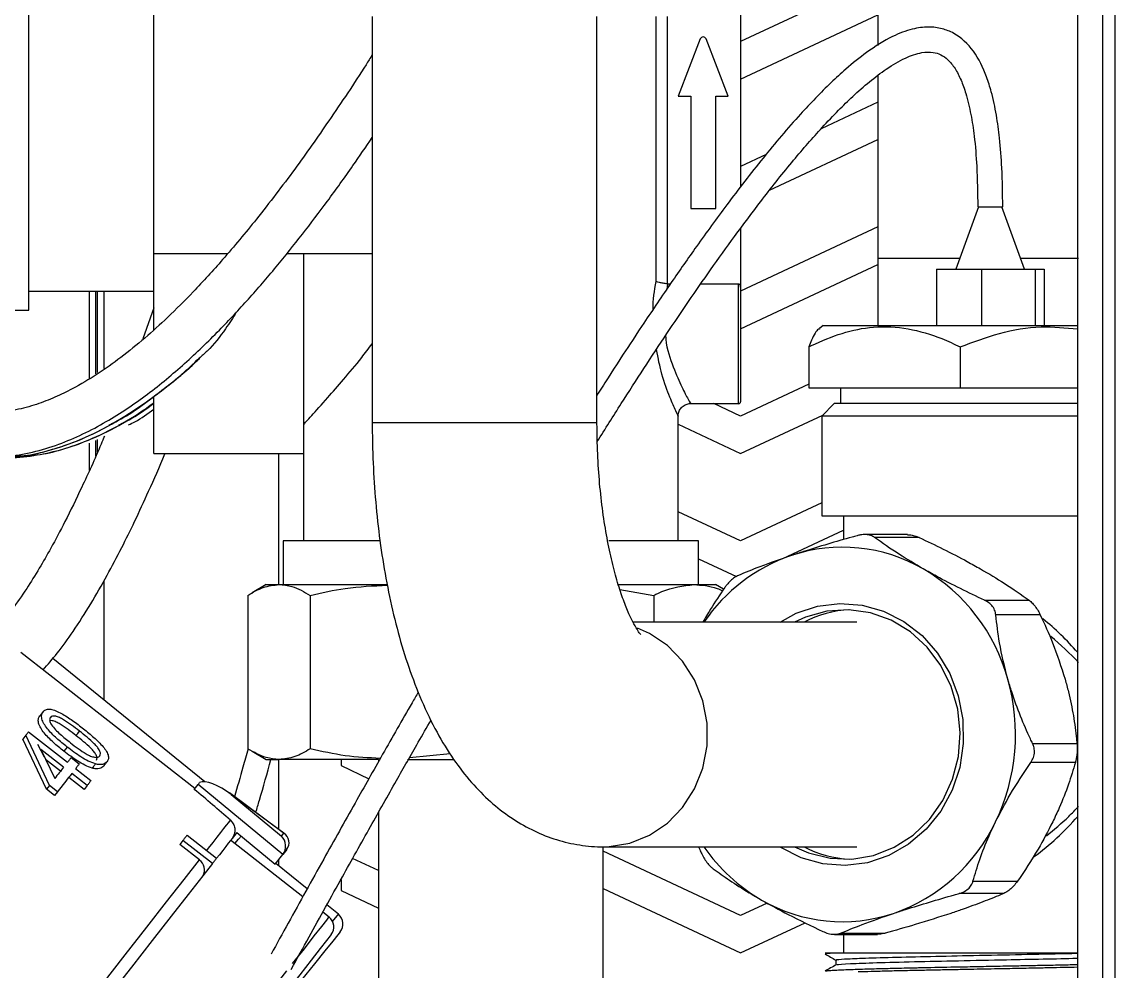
# Model space of a CAD drawing. Extents: x 150 to 4150, y 50 to 2920.
# Drawn here: x 1971.8 to 2190.7, y 1526.5 to 1716.6 of the extents above; entities that cross this region are included whole.
import ezdxf

# ---------------------------------------------------------------- set-up
doc = ezdxf.new("R2010")
doc.units = 0
doc.header["$LTSCALE"] = 10
doc.linetypes.add('SLD-KATı', pattern=[0])
doc.layers.get('0').update_dxf_attribs({"linetype": 'CONTINUOUS'})

msp = doc.modelspace()

# ---------------------------------------------------------------- linework, layer by layer
at = {"color": 7, "linetype": 'SLD-KATı'}
for p, q in [((2190.73, 1421.42), (2190.73, 2141.42)), ((2188.23, 2086.42), (2188.23, 1473.92)), ((2183.23, 1483.92), (2183.23, 2076.42)), ((2143.23, 1846.16), (2143.23, 1711.88)), ((1973.23, 1658.92), (1973.23, 1808.8)), ((2115.73, 1781.51), (2115.73, 1683.53)), ((1998.23, 1673), (1998.23, 1747.67)), ((2143.23, 1725.56), (2115.73, 1712.67)), ((2041.98, 1717.67), (2041.98, 1636.42)), ((2086.98, 1636.42), (2086.98, 1717.67)), ((2115.73, 1705.17), (2143.23, 1718.06)), ((2107.66, 1713.21), (2103.25, 1701.73)), ((2113.25, 1701.73), (2108.83, 1713.21)), ((2143.23, 1705.91), (2143.23, 1669.27)), ((2103.25, 1701.73), (2105.75, 1701.73)), ((2105.75, 1701.73), (2105.75, 1679.23)), ((2110.75, 1701.73), (2113.25, 1701.73)), ((2110.75, 1679.23), (2110.75, 1701.73)), ((2143.23, 1700.56), (2131.85, 1695.22)), ((2121.53, 1682.89), (2143.23, 1693.06)), ((2120.86, 1690.07), (2115.73, 1687.67)), ((2105.75, 1679.23), (2110.75, 1679.23)), ((2163.4, 1679.58), (2158.85, 1667.08)), ((2163.23, 1679.58), (2168.23, 1679.58)), ((2172.6, 1667.08), (2168.05, 1679.58)), ((2143.23, 1675.56), (2115.73, 1662.67)), ((2115.73, 1675.27), (2115.73, 1663.07)), ((1998.23, 1670.17), (1998.23, 1673)), ((2012.99, 1670.17), (1998.23, 1670.17)), ((1998.23, 1654.97), (1998.23, 1670.17)), ((2041.98, 1670.17), (2024.84, 1670.17)), ((2028.23, 1670.17), (2028.23, 1630.17)), ((2115.73, 1655.17), (2143.23, 1668.06)), ((2143.23, 1669.27), (2143.23, 1655.83)), ((2154.96, 1667.08), (2154.96, 1655.83)), ((2154.96, 1667.08), (2163.94, 1667.08)), ((2163.94, 1667.08), (2163.94, 1655.83)), ((2163.94, 1667.08), (2174.72, 1667.08)), ((2174.72, 1667.08), (2174.72, 1655.83)), ((2174.72, 1667.08), (2176.5, 1667.08)), ((2176.5, 1667.08), (2176.5, 1655.83)), ((2101.06, 1664.17), (2101.16, 1664.16)), ((2101.16, 1664.16), (2101.69, 1664.16)), ((2107.8, 1664.16), (2115.35, 1664.16)), ((1973.23, 1662.67), (1998.23, 1662.67)), ((1985.35, 1645.35), (1985.35, 1662.67)), ((1986.6, 1662.67), (1986.6, 1646.16)), ((1986.98, 1646.4), (1986.98, 1662.67)), ((1988.23, 1662.67), (1988.23, 1647.21)), ((2115.73, 1663.07), (2115.73, 1640.54)), ((1998.23, 1659.39), (1996.03, 1653.18)), ((1946.98, 1658.92), (1973.23, 1658.92)), ((2132.29, 1655.83), (2131.51, 1655.22)), ((2132.29, 1655.83), (2183.23, 1655.83)), ((2129.37, 1651.53), (2129.37, 1643.33)), ((2159.7, 1651.53), (2159.7, 1643.33)), ((1985.21, 1645.22), (1985.35, 1645.22)), ((2129.37, 1644.06), (2115.73, 1637.67)), ((2129.37, 1643.33), (2159.7, 1643.33)), ((2135.73, 1643.33), (2135.73, 1640.17)), ((2159.7, 1643.33), (2183.23, 1643.33)), ((1998.23, 1630.17), (1998.23, 1641.54)), ((2105.7, 1640.17), (2115.35, 1640.17)), ((2115.73, 1637.67), (2110.39, 1640.17)), ((2134.48, 1640.17), (2131.98, 1637.67)), ((2183.23, 1640.17), (2134.48, 1640.17)), ((2103.23, 1612.67), (2103.23, 1637.73)), ((2115.73, 1630.17), (2132.2, 1637.89)), ((2131.98, 1637.67), (2131.98, 1617.67)), ((2183.23, 1637.67), (2131.98, 1637.67)), ((2028.23, 1635.98), (2028.31, 1635.98)), ((2103.23, 1636.03), (2115.73, 1630.17)), ((1986.98, 1630.46), (1986.98, 1633)), ((1988.23, 1633.6), (1988.23, 1633.35)), ((1985.35, 1626.84), (1985.35, 1632.23)), ((1986.6, 1632.82), (1986.6, 1629.62)), ((1998.23, 1630.17), (2028.23, 1630.17)), ((2023.23, 1630.17), (2023.23, 1603.92)), ((2028.23, 1630.17), (2028.23, 1612.67)), ((2131.98, 1620.28), (2115.73, 1612.67)), ((2115.73, 1612.67), (2103.23, 1618.53)), ((2131.98, 1617.67), (2152.84, 1617.67)), ((2136.35, 1617.67), (2136.35, 1612.95)), ((2152.84, 1617.67), (2183.23, 1617.67)), ((2124.22, 1609.15), (2136.35, 1614.84)), ((2149.17, 1613.94), (2140.59, 1613.94)), ((2151.48, 1613.37), (2142.58, 1613.37)), ((2024.17, 1612.67), (2024.17, 1603.92)), ((2043.53, 1612.67), (2024.17, 1612.67)), ((2107.29, 1612.67), (2089.38, 1612.67)), ((2107.29, 1603.92), (2107.29, 1612.67)), ((2107.29, 1609.12), (2114.9, 1605.56)), ((1988.23, 1604.62), (1988.23, 1580.84)), ((2020.73, 1603.92), (2017.93, 1602.3)), ((2020.73, 1603.92), (2023.32, 1603.92)), ((2023.32, 1603.92), (2044.92, 1603.92)), ((2091.31, 1603.92), (2106.36, 1603.92)), ((2091.56, 1602.94), (2098.35, 1601.78)), ((2106.36, 1603.92), (2110.73, 1603.92)), ((2112.34, 1602.99), (2110.73, 1603.92)), ((2017.08, 1601.78), (2017.08, 1571.06)), ((2029.56, 1601.78), (2029.56, 1571.06)), ((2098.35, 1601.78), (2098.35, 1596.42)), ((2164.59, 1600.8), (2173.49, 1600.8)), ((2138.99, 1596.42), (2094.2, 1596.42)), ((2175.75, 1597.85), (2166.85, 1597.85)), ((2006.49, 1563.08), (1971.63, 1590.34)), ((2008.46, 1564.43), (1978, 1589.13)), ((1973.18, 1574.43), (1980.96, 1568.35)), ((1972.64, 1573.75), (1972.03, 1572.96)), ((1976.77, 1562.99), (1972.03, 1572.96)), ((1977.33, 1563.7), (1972.64, 1573.75)), ((1976.38, 1569.34), (1975, 1571.89)), ((2174.19, 1572.13), (2183.09, 1572.13)), ((1980.19, 1567.36), (1975.63, 1570.92)), ((1975.63, 1570.92), (1978.41, 1565.08)), ((2017.92, 1570.54), (2020.73, 1568.92)), ((2057.59, 1570.07), (2049.42, 1569.23)), ((1979.58, 1566.58), (1976.58, 1568.92)), ((1981.7, 1569.3), (1983.32, 1568.03)), ((2020.73, 1568.92), (2023.32, 1568.92)), ((2023.23, 1568.92), (2023.23, 1554.92)), ((2043.23, 1568.92), (2023.32, 1568.92)), ((2035.73, 1568.92), (2035.73, 1567.67)), ((2035.73, 1567.67), (2041.3, 1565.05)), ((2043.23, 1568.92), (2043.23, 1568.46)), ((2049.06, 1568.92), (2058.3, 1568.92)), ((2182.76, 1568.32), (2173.86, 1568.32)), ((1984.28, 1562.9), (1981.2, 1565.31)), ((1984.89, 1563.68), (1981.81, 1566.09)), ((1982.58, 1567.08), (1985.66, 1564.67)), ((1977.33, 1563.7), (1976.77, 1562.99)), ((1978.39, 1561.72), (1976.77, 1562.99)), ((1978.95, 1562.43), (1977.33, 1563.7)), ((1984.89, 1563.68), (1984.28, 1562.9)), ((2006.36, 1562.92), (2007.13, 1563.91)), ((2024.09, 1549.88), (2007.13, 1563.91)), ((1978.95, 1562.43), (1978.39, 1561.72)), ((2024.41, 1554.05), (2013.37, 1562.2)), ((2013.75, 1561.91), (2023.81, 1553.58)), ((2024.26, 1554.15), (2013.75, 1561.91)), ((2043.23, 1558.29), (2043.23, 1510.17)), ((2014.84, 1554.29), (2013.92, 1553.11)), ((2014.84, 1554.29), (2022.55, 1547.91)), ((2004.07, 1552.69), (2003.43, 1551.86)), ((2009.98, 1548.07), (2004.07, 1552.69)), ((2004.9, 1553.75), (2010.81, 1549.13)), ((2028.09, 1541.43), (2013.63, 1552.74)), ((2023.81, 1553.58), (2024.26, 1554.15)), ((2007.37, 1548.78), (2003.43, 1551.86)), ((2022.55, 1547.91), (2024.09, 1549.88)), ((2024.85, 1550.85), (2024.09, 1549.88)), ((2088.23, 1510.17), (2088.23, 1551.42)), ((2115.73, 1537.67), (2088.23, 1550.56)), ((2088.35, 1551.42), (2138.99, 1551.42)), ((2009.98, 1548.07), (2008.04, 1545.59)), ((2028.95, 1542.98), (2022.67, 1548.07)), ((2023.23, 1548.78), (2023.23, 1547.62)), ((2043.23, 1546.65), (2038.06, 1549.08)), ((2035.73, 1544.9), (2035.73, 1542.67)), ((2162.25, 1544.51), (2171.15, 1544.51)), ((2035.73, 1542.67), (2043.23, 1539.15)), ((2088.23, 1543.06), (2115.73, 1530.17)), ((2168.43, 1542.06), (2159.53, 1542.06)), ((2035.21, 1537.9), (2032.89, 1539.78)), ((2121.05, 1540.16), (2115.73, 1537.67)), ((2033.33, 1537.34), (2032.08, 1538.32)), ((2115.73, 1530.17), (2128.65, 1536.22)), ((2134.55, 1533.89), (2143.13, 1533.89)), ((2135.75, 1534.11), (2144.65, 1534.11)), ((2136.35, 1533.89), (2136.35, 1530.17)), ((2132.68, 1530.17), (2134.07, 1530.17)), ((2134.83, 1528.74), (2134.83, 1527.76))]:
    msp.add_line(p, q, dxfattribs=at)
at = {"color": 8, "linetype": 'SLD-KATı'}
for p, q in [((2098.85, 1664.63), (2098.85, 1717.67)), ((2101.06, 1717.67), (2101.06, 1664.17)), ((2159.65, 1669.27), (2143.23, 1669.27)), ((2183.39, 1669.27), (2171.81, 1669.27)), ((2115.35, 1640.17), (2115.35, 1664.16)), ((2041.98, 1636.42), (2086.98, 1636.42))]:
    msp.add_line(p, q, dxfattribs=at)
at = {"color": 7, "linetype": 'SLD-KATı', "flags": 128}
for points in [[(2123.63, 1596.42), (2126.86, 1598.18), (2131.13, 1599.61), (2135.58, 1600.16), (2140.05, 1599.82), (2144.38, 1598.6), (2148.43, 1596.54), (2152.06, 1593.71), (2155.15, 1590.2), (2157.6, 1586.14), (2159.31, 1581.67), (2160.23, 1576.93), (2160.33, 1572.09), (2159.61, 1567.3), (2158.08, 1562.75), (2155.81, 1558.57), (2152.87, 1554.92), (2149.36, 1551.92), (2145.4, 1549.66), (2141.12, 1548.23), (2136.67, 1547.67), (2132.21, 1548.01), (2127.88, 1549.23), (2123.82, 1551.29), (2123.63, 1551.42)], [(2126.53, 1551.42), (2129.36, 1550.18), (2133.64, 1549.12), (2138.03, 1548.97), (2142.37, 1549.71), (2146.5, 1551.33), (2150.27, 1553.76), (2153.55, 1556.92), (2156.22, 1560.7), (2158.17, 1564.96), (2159.35, 1569.53), (2159.71, 1574.27), (2159.23, 1579), (2157.93, 1583.54), (2155.86, 1587.73), (2153.1, 1591.42), (2149.74, 1594.48), (2145.91, 1596.8), (2141.73, 1598.29), (2137.38, 1598.9), (2132.99, 1598.61), (2128.74, 1597.42), (2126.53, 1596.42)], [(1976.09, 1578.49), (1975.75, 1578.05), (1975.41, 1577.62)], [(1973.18, 1574.43), (1973.11, 1574.35), (1973.05, 1574.26), (1972.98, 1574.18), (1972.91, 1574.09), (1972.85, 1574.01), (1972.78, 1573.92), (1972.71, 1573.83), (1972.64, 1573.75)], [(1982.66, 1573.7), (1983.01, 1574.14), (1983.36, 1574.59)], [(1980.88, 1571.4), (1980.55, 1570.99), (1980.23, 1570.57)], [(1980.19, 1567.36), (1979.97, 1567.08), (1979.76, 1566.81), (1979.54, 1566.53), (1979.31, 1566.24), (1979.09, 1565.96), (1978.86, 1565.67), (1978.64, 1565.37), (1978.41, 1565.08)], [(1981.7, 1569.3), (1981.61, 1569.18), (1981.52, 1569.06), (1981.43, 1568.95), (1981.34, 1568.83), (1981.24, 1568.71), (1981.15, 1568.59), (1981.06, 1568.47), (1980.96, 1568.35)], [(1983.32, 1568.03), (1983.23, 1567.91), (1983.14, 1567.8), (1983.05, 1567.68), (1982.96, 1567.56), (1982.86, 1567.44), (1982.77, 1567.32), (1982.68, 1567.2), (1982.58, 1567.08)], [(1981.81, 1566.09), (1981.47, 1565.66), (1981.13, 1565.22), (1980.78, 1564.77), (1980.42, 1564.32), (1980.06, 1563.86), (1979.7, 1563.39), (1979.32, 1562.91), (1978.95, 1562.43)], [(1985.66, 1564.67), (1985.57, 1564.55), (1985.47, 1564.43), (1985.38, 1564.31), (1985.28, 1564.18), (1985.18, 1564.06), (1985.09, 1563.93), (1984.99, 1563.81), (1984.89, 1563.68)], [(2007.13, 1563.91), (2007.23, 1564.03), (2007.32, 1564.15), (2007.42, 1564.27)], [(2004.9, 1553.75), (2004.8, 1553.62), (2004.7, 1553.49), (2004.6, 1553.36), (2004.49, 1553.23), (2004.39, 1553.1), (2004.28, 1552.96), (2004.18, 1552.83), (2004.07, 1552.69)], [(2013.92, 1553.11), (2013.58, 1552.68), (2013.16, 1552.13), (2012.65, 1551.48), (2012.05, 1550.71), (2011.37, 1549.84), (2010.81, 1549.13)], [(2014.5, 1552.06), (2015.22, 1552.96), (2015.79, 1553.65)], [(1972.91, 1504.72), (1978, 1511.23), (1983.02, 1517.64), (1987.88, 1523.86), (1992.51, 1529.78), (1996.84, 1535.32), (2000.8, 1540.38), (2004.32, 1544.89), (2007.37, 1548.78)], [(2009.98, 1548.07), (2010.09, 1548.21), (2010.19, 1548.34), (2010.3, 1548.48), (2010.4, 1548.61), (2010.51, 1548.74), (2010.61, 1548.87), (2010.71, 1549), (2010.81, 1549.13)], [(2008.04, 1545.59), (2005.12, 1541.85), (2001.72, 1537.51), (1997.91, 1532.64), (1993.75, 1527.31), (1989.29, 1521.61), (1984.61, 1515.63), (1979.79, 1509.46), (1974.89, 1503.19)], [(2033.76, 1533.83), (2033.58, 1533.6), (2032.85, 1532.68), (2031.58, 1531.05), (2029.78, 1528.75), (2027.48, 1525.81), (2024.72, 1522.28), (2021.53, 1518.2), (2017.97, 1513.64), (2014.09, 1508.68), (2009.94, 1503.38), (2005.6, 1497.82), (2001.12, 1492.09), (1996.58, 1486.28), (1992.04, 1480.48), (1987.57, 1474.76), (1983.24, 1469.23), (1979.12, 1463.96), (1975.27, 1459.03), (1971.74, 1454.51), (1968.59, 1450.49), (1965.87, 1447.01), (1963.62, 1444.13), (1961.87, 1441.89), (1960.65, 1440.33), (1959.98, 1439.47), (1959.84, 1439.3)], [(2035.57, 1534.39), (2035.55, 1534.36), (2035.09, 1533.79), (2034.07, 1532.53), (2032.49, 1530.59), (2030.4, 1528.01), (2027.8, 1524.81), (2024.75, 1521.05), (2021.3, 1516.79), (2018.24, 1513.02)]]:
    msp.add_lwpolyline(points, dxfattribs=at)
at = {"color": 8, "linetype": 'SLD-KATı', "flags": 128}
for points in [[(2088.34, 1551.42), (2089.4, 1551.45), (2093.56, 1552.14), (2097.51, 1553.72), (2101.08, 1556.13), (2104.13, 1559.26), (2106.53, 1563), (2108.19, 1567.18), (2109.04, 1571.64), (2109.04, 1576.19), (2108.19, 1580.65), (2106.53, 1584.84), (2104.13, 1588.57), (2101.08, 1591.71), (2097.51, 1594.12), (2095.08, 1595.21)], [(2008.84, 1550.67), (2009.19, 1551.12), (2010.1, 1552.29), (2010.93, 1553.34), (2011.66, 1554.27), (2012.29, 1555.08), (2012.82, 1555.76), (2013.25, 1556.31), (2013.58, 1556.74)], [(2026.04, 1528.03), (2028.39, 1531.02), (2030.38, 1533.58), (2031.88, 1535.49), (2032.86, 1536.74), (2033.3, 1537.3), (2033.33, 1537.34)], [(2034.04, 1536.46), (2034.29, 1536.78), (2035.02, 1537.67), (2035.21, 1537.9)], [(1956.33, 1438.87), (1956.34, 1438.88), (1956.71, 1439.35), (1957.61, 1440.5), (1959.03, 1442.33), (1960.96, 1444.79), (1963.37, 1447.86), (1966.21, 1451.5), (1969.46, 1455.65), (1973.06, 1460.26), (1976.97, 1465.26), (1981.13, 1470.58), (1985.48, 1476.14), (1989.96, 1481.88), (1994.51, 1487.7), (1999.07, 1493.52), (2003.56, 1499.27), (2007.93, 1504.87), (2012.12, 1510.22), (2016.07, 1515.27), (2019.72, 1519.94), (2023.02, 1524.16), (2024.91, 1526.57)]]:
    msp.add_lwpolyline(points, dxfattribs=at)
at = {"color": 7, "linetype": 'SLD-KATı'}
for centre, radius, start, end in [((2108.25, 1712.98), 0.625, 21.0525, 158.9475), ((2115.35, 1640.54), 0.375, 270, 0), ((2136.14, 1579.08), 32.34, 60.0062, 108.4727), ((2137.15, 1576.83), 34.79, 108.8784, 145.7309), ((2133.61, 1575.21), 36.95, 15.345, 59.5993), ((2138.57, 1577.2), 21.72, 92.6523, 117.769), ((2130.55, 1573.93), 40.24, 334.1975, 15.9529), ((2134.73, 1571.59), 35.46, 289.1515, 334.6631), ((2137.78, 1571.65), 35.67, 214.55, 240.0094), ((2138.56, 1570.62), 21.7, 242.2167, 267.362), ((2006.09, 1546.84), 2.32, 327.4555, 56.5645), ((2136.12, 1568.76), 32.34, 240.006, 288.4729), ((2031.79, 1535.37), 2.5, 321.9781, 51.9781), ((2033.63, 1535.96), 2.5, 320.9522, 50.9522)]:
    msp.add_arc(centre, radius, start, end, dxfattribs=at)
at = {"color": 8, "linetype": 'SLD-KATı'}
for major_axis, ratio, start_param, end_param in [((-22.71, 28.09), 0.663011, 4.761002, 5.032752), ((25.2, -24.43), 0.647379, 1.494294, 1.712085), ((25.2, 24.43), 0.647379, 4.707858, 4.788892), ((22.71, 28.09), 0.663011, 4.32977, 4.663776)]:
    msp.add_ellipse((2165.73, 1573.92), major_axis=major_axis, ratio=ratio, start_param=start_param, end_param=end_param, dxfattribs=at)
at = {"color": 7, "linetype": 'SLD-KATı'}
for centre, major_axis, ratio, start_param, end_param in [((2012.21, 1559.94), (5.16, -4.04), 0.380585, 1.570796, 2.956876), ((1964.28, 1511.99), (123.15, -103.12), 0.411332, 1.514293, 1.573524), ((2165.73, 1573.92), (25.2, 24.43), 0.647379, 4.539137, 4.707858), ((2022.27, 1551.61), (-0.28, 2.61), 0.903977, 3.89047, 5.461266), ((2022.72, 1552.19), (2.6, 0.36), 0.903977, 5.534308, 7.105104)]:
    msp.add_ellipse(centre, major_axis=major_axis, ratio=ratio, start_param=start_param, end_param=end_param, dxfattribs=at)
for points, knots in [([(2168.23, 1679.58), (2168.2, 1682.18), (2168.14, 1686.8), (2167.68, 1692.94), (2166.99, 1698.06), (2166.12, 1702.16), (2164.74, 1706.57), (2162.56, 1711.02), (2159.28, 1714.09), (2156.02, 1715.38), (2153.21, 1715.71), (2149.86, 1715.25), (2145.68, 1713.62), (2141.24, 1710.83), (2137.15, 1707.53), (2132.72, 1703.46), (2127.14, 1697.64), (2120.18, 1689.41), (2113.29, 1680.49), (2107.19, 1672.1), (2101.67, 1664.19), (2095.71, 1655.35), (2090.75, 1647.81), (2087.68, 1642.93), (2086.98, 1641.83)], [0, 0, 0, 0, 0.050124, 0.089131, 0.119296, 0.151608, 0.173237, 0.215268, 0.257709, 0.278314, 0.301677, 0.330236, 0.365275, 0.413021, 0.452483, 0.481436, 0.543308, 0.621781, 0.700518, 0.767805, 0.825372, 0.88874, 0.974755, 1, 1, 1, 1]), ([(2041.98, 1710.04), (2041.57, 1709.38), (2038.78, 1704.89), (2033.63, 1697.24), (2026.36, 1686.89), (2019.29, 1677.62), (2012.48, 1669.42), (2006.52, 1662.87), (1999.85, 1656.19), (1992, 1649.37), (1984.25, 1644.22), (1978.44, 1641.39), (1974.68, 1639.92), (1970.57, 1638.83), (1965.76, 1638.24), (1961.17, 1638.6), (1956.88, 1639.78), (1953.11, 1641.46), (1948.98, 1644.05), (1946.38, 1646.39), (1944.97, 1647.67)], [0, 0, 0, 0, 0.017773, 0.120234, 0.209773, 0.305523, 0.385539, 0.451985, 0.506765, 0.60024, 0.68815, 0.717343, 0.747576, 0.780522, 0.814689, 0.859176, 0.886412, 0.918151, 0.95554, 1, 1, 1, 1]), ([(2087.04, 1632.56), (2088.64, 1635.11), (2093.2, 1642.39), (2100.73, 1653.92), (2108.33, 1665.06), (2114.74, 1674), (2120.26, 1681.38), (2126.11, 1688.73), (2131.21, 1694.61), (2135.18, 1698.79), (2138.34, 1701.88), (2141.53, 1704.69), (2145.03, 1707.36), (2148.58, 1709.45), (2151.78, 1710.57), (2154.19, 1710.64), (2155.83, 1710.13), (2157.31, 1709.1), (2158.71, 1707.36), (2159.9, 1705.04), (2161, 1701.94), (2161.89, 1698.15), (2162.62, 1693.25), (2163.13, 1687.05), (2163.19, 1682.3), (2163.23, 1679.58)], [0, 0, 0, 0, 0.058975, 0.168696, 0.270765, 0.325425, 0.3883, 0.456481, 0.517437, 0.551262, 0.580337, 0.6145, 0.648197, 0.685719, 0.718734, 0.743644, 0.763483, 0.783137, 0.804423, 0.825851, 0.846953, 0.876996, 0.906707, 0.946717, 1, 1, 1, 1]), ([(1932.47, 1647.67), (1934.4, 1645.39), (1938.03, 1641.11), (1944.22, 1636.03), (1950.44, 1632.43), (1956.65, 1630.25), (1962.71, 1629.31), (1970.31, 1629.46), (1979.21, 1631.64), (1988.67, 1636.26), (1997, 1641.9), (2004.5, 1648.14), (2011.17, 1654.57), (2017.23, 1661.07), (2022.75, 1667.5), (2028, 1674.05), (2033.13, 1680.82), (2037.78, 1687.27), (2040.7, 1691.57), (2041.98, 1693.44)], [0, 0, 0, 0, 0.063734, 0.119736, 0.1701, 0.216216, 0.259134, 0.299507, 0.376296, 0.450086, 0.519901, 0.587289, 0.654776, 0.714553, 0.773897, 0.832824, 0.890823, 0.952369, 1, 1, 1, 1]), ([(2101.06, 1664.17), (2100.78, 1664.2), (2100.22, 1664.27), (2099.47, 1664.42), (2099.06, 1664.54), (2098.88, 1664.61), (2098.86, 1664.63), (2098.85, 1664.63)], [0, 0, 0, 0, 0.309795, 0.619413, 0.93387, 0.990688, 1, 1, 1, 1]), ([(2115.35, 1664.16), (2115.37, 1664.16), (2115.41, 1664.16), (2115.47, 1664.11), (2115.56, 1664.01), (2115.7, 1663.66), (2115.72, 1663.33), (2115.73, 1663.07)], [0, 0, 0, 0, 0.042581, 0.095605, 0.183779, 0.37237, 1, 1, 1, 1]), ([(2014.77, 1658.52), (2014.07, 1657.39), (2012.31, 1654.57), (2009.83, 1651.45), (2007.86, 1649.73), (2007.31, 1649.25)], [0, 0, 0, 0, 0.324484, 0.81333, 1, 1, 1, 1]), ([(2129.37, 1651.53), (2129.57, 1651.62), (2131.75, 1652.7), (2136.01, 1654.43), (2142.52, 1655.81), (2149.3, 1655.4), (2155.1, 1653.71), (2158.49, 1652.11), (2159.7, 1651.53)], [0, 0, 0, 0, 0.020121, 0.225204, 0.429849, 0.652102, 0.874831, 1, 1, 1, 1]), ([(2131.57, 1655.15), (2131.49, 1655.13), (2130.94, 1654.98), (2130.21, 1653.5), (2129.57, 1651.99), (2129.37, 1651.53)], [0, 0, 0, 0, 0.099821, 0.725803, 1, 1, 1, 1]), ([(2159.7, 1651.53), (2162.3, 1652.5), (2167.55, 1654.48), (2175.54, 1655.89), (2180.79, 1655.36), (2183.23, 1655.12)], [0, 0, 0, 0, 0.343488, 0.695108, 1, 1, 1, 1]), ([(2028.31, 1636.07), (2028.3, 1636.06), (2028.25, 1636), (2029.66, 1637.55), (2032.63, 1640.85), (2036.22, 1644.99), (2039.31, 1648.62), (2041.27, 1651.23), (2041.98, 1652.16)], [0, 0, 0, 0, 0.069886, 0.297617, 0.534836, 0.713273, 0.896803, 1, 1, 1, 1]), ([(1967.31, 1629.55), (1967.89, 1629.51), (1970.88, 1629.3), (1976.22, 1630.42), (1982.96, 1632.57), (1989.18, 1635.62), (1995.01, 1639.19), (2000.85, 1643.52), (2005.02, 1646.91), (2007.21, 1649.04), (2007.44, 1649.27)], [0, 0, 0, 0, 0.038525, 0.197579, 0.352438, 0.503411, 0.649633, 0.799647, 0.978996, 1, 1, 1, 1]), ([(1969.08, 1629.69), (1970.14, 1629.69), (1973.01, 1629.68), (1977.87, 1630.9), (1984.09, 1633.04), (1990.56, 1636.36), (1997.33, 1640.81), (2002.89, 1645.07), (2006.17, 1648.17), (2007.31, 1649.25)], [0, 0, 0, 0, 0.073074, 0.196795, 0.34018, 0.523121, 0.69187, 0.893111, 1, 1, 1, 1]), ([(1989.33, 1635.94), (1989.76, 1636.14), (1993.21, 1637.74), (1998.84, 1642.03), (2004.35, 1646.3), (2006.99, 1648.84), (2007.31, 1649.16)], [0, 0, 0, 0, 0.06435, 0.509729, 0.939624, 1, 1, 1, 1]), ([(1966.31, 1629.61), (1967.1, 1629.53), (1969.72, 1629.24), (1975.89, 1629.84), (1983.37, 1631.86), (1991.2, 1635.69), (1995.81, 1638.33), (1998.15, 1640.16), (1998.23, 1640.23)], [0, 0, 0, 0, 0.069602, 0.231235, 0.539314, 0.741439, 0.99109, 1, 1, 1, 1]), ([(1970.96, 1629.68), (1972.47, 1629.73), (1975.68, 1629.83), (1980.69, 1631.17), (1986.24, 1633.2), (1992.26, 1636.22), (1996.2, 1638.87), (1998.27, 1640.26)], [0, 0, 0, 0, 0.1528995, 0.3238857, 0.5211059, 0.7496242, 1, 1, 1, 1]), ([(1991.25, 1635.94), (1991.68, 1636.14), (1994.19, 1637.29), (1996.4, 1638.97), (1998.23, 1640.36)], [0, 0, 0, 0, 0.174012, 1, 1, 1, 1]), ([(2103.25, 1637.73), (2103.25, 1637.84), (2103.25, 1638.23), (2103.5, 1638.88), (2104.03, 1639.58), (2104.8, 1640.03), (2105.4, 1640.2), (2105.69, 1640.17), (2105.69, 1640.17)], [0, 0, 0, 0, 0.091042, 0.305745, 0.53141, 0.768468, 0.998424, 1, 1, 1, 1]), ([(1993.17, 1635.94), (1993.61, 1636.14), (1995.42, 1636.96), (1997.02, 1638.16), (1998.23, 1639.07)], [0, 0, 0, 0, 0.241401, 1, 1, 1, 1]), ([(2041.98, 1636.42), (2041.99, 1635.02), (2042.02, 1630.98), (2042.32, 1624.32), (2043, 1616.53), (2044.02, 1608.88), (2045.4, 1601.43), (2047.13, 1594.21), (2049.25, 1587.25), (2051.82, 1580.57), (2054.79, 1574.42), (2058.12, 1568.98), (2061.69, 1564.35), (2065.5, 1560.48), (2069.53, 1557.3), (2073.79, 1554.79), (2078.26, 1552.94), (2082.9, 1551.77), (2086.31, 1551.43), (2088.12, 1551.42), (2088.35, 1551.42)], [0, 0, 0, 0, 0.0338943, 0.0977703, 0.1618348, 0.2262769, 0.2913397, 0.3573201, 0.4245893, 0.4935932, 0.5647436, 0.6305019, 0.691926, 0.7484984, 0.8011979, 0.8511701, 0.8993598, 0.9464986, 0.9931667, 1, 1, 1, 1]), ([(2095.73, 1593.96), (2095.74, 1593.95), (2095.82, 1593.86), (2095.48, 1594.23), (2094.85, 1595.2), (2093.9, 1596.91), (2092.82, 1599.33), (2091.66, 1602.48), (2090.51, 1606.32), (2089.44, 1610.8), (2088.51, 1615.83), (2087.76, 1621.31), (2087.25, 1627.12), (2087.01, 1632.21), (2086.99, 1635.33), (2086.98, 1636.42)], [0, 0, 0, 0, 0.009698, 0.080676, 0.153143, 0.228565, 0.307769, 0.390911, 0.477722, 0.567696, 0.660242, 0.754773, 0.850748, 0.947685, 1, 1, 1, 1]), ([(1988.36, 1633.66), (1988.14, 1633.13), (1986.63, 1629.44), (1983.99, 1623.73), (1980.63, 1616.81), (1977.79, 1611.47), (1975.23, 1607), (1972.62, 1602.82), (1969.75, 1598.71), (1967.15, 1595.49), (1965.78, 1594.21), (1965.33, 1593.79)], [0, 0, 0, 0, 0.027377, 0.190943, 0.332756, 0.452161, 0.550624, 0.659284, 0.788931, 0.931058, 1, 1, 1, 1]), ([(1976.08, 1586.86), (1977.02, 1587.94), (1979.07, 1590.29), (1982.23, 1594.68), (1985.56, 1599.88), (1988.8, 1605.53), (1991.73, 1611.09), (1994.49, 1616.69), (1997.36, 1622.94), (1999.38, 1627.48), (2000.46, 1630.14), (2000.47, 1630.17)], [0, 0, 0, 0, 0.107237, 0.234267, 0.377118, 0.512624, 0.634122, 0.742531, 0.86157, 0.998774, 1, 1, 1, 1]), ([(2139.06, 1613.72), (2138.73, 1613.63), (2136.78, 1613.09), (2133.14, 1612.04), (2129.04, 1610.78), (2126.69, 1610.01), (2125.9, 1609.75)], [0, 0, 0, 0, 0.073259, 0.43654, 0.808873, 1, 1, 1, 1]), ([(2142.58, 1613.37), (2142.34, 1613.51), (2141.85, 1613.81), (2140.84, 1613.98), (2139.87, 1613.92), (2139.29, 1613.78), (2139.06, 1613.72)], [0, 0, 0, 0, 0.280691, 0.562823, 0.825737, 1, 1, 1, 1]), ([(2152.31, 1607.08), (2150.66, 1608.05), (2146.95, 1610.24), (2144.14, 1612.25), (2142.58, 1613.37)], [0, 0, 0, 0, 0.444641, 1, 1, 1, 1]), ([(2149.17, 1613.91), (2149.38, 1613.91), (2149.9, 1613.92), (2150.73, 1613.69), (2151.27, 1613.46), (2151.48, 1613.37)], [0, 0, 0, 0, 0.289541, 0.716817, 1, 1, 1, 1]), ([(2151.48, 1613.37), (2153.09, 1612.6), (2156.35, 1611.06), (2160.5, 1608.91), (2162.89, 1607.57), (2163.76, 1607.08)], [0, 0, 0, 0, 0.382408, 0.774657, 1, 1, 1, 1]), ([(2125.9, 1609.75), (2123.7, 1608.98), (2119.71, 1607.6), (2116.66, 1606.34), (2115.29, 1605.77)], [0, 0, 0, 0, 0.551012, 1, 1, 1, 1]), ([(2164.59, 1600.8), (2162.98, 1601.56), (2159.72, 1603.11), (2155.57, 1605.25), (2153.18, 1606.59), (2152.31, 1607.08)], [0, 0, 0, 0, 0.3824076, 0.774657, 1, 1, 1, 1]), ([(2163.76, 1607.08), (2165.41, 1606.11), (2169.12, 1603.93), (2171.93, 1601.91), (2173.49, 1600.8)], [0, 0, 0, 0, 0.444649, 1, 1, 1, 1]), ([(2115.29, 1605.77), (2115.04, 1605.65), (2114.53, 1605.4), (2113.71, 1604.72), (2113.04, 1603.99), (2112.7, 1603.52), (2112.56, 1603.33)], [0, 0, 0, 0, 0.280691, 0.562843, 0.825757, 1, 1, 1, 1]), ([(2017.08, 1601.78), (2018.11, 1602.39), (2020.17, 1603.61), (2022.27, 1603.82), (2023.32, 1603.92)], [0, 0, 0, 0, 0.497167, 1, 1, 1, 1]), ([(2023.32, 1603.92), (2024.18, 1603.85), (2026.28, 1603.68), (2028.34, 1602.48), (2029.56, 1601.78)], [0, 0, 0, 0, 0.4104, 1, 1, 1, 1]), ([(2029.56, 1601.78), (2031.89, 1602.31), (2036.99, 1603.46), (2042.2, 1603.69), (2045.02, 1603.81)], [0, 0, 0, 0, 0.4569932, 1, 1, 1, 1]), ([(2098.35, 1601.78), (2098.9, 1602.05), (2101.53, 1603.35), (2104.23, 1603.67), (2106.36, 1603.92)], [0, 0, 0, 0, 0.207716, 1, 1, 1, 1]), ([(2106.36, 1603.92), (2107.93, 1603.83), (2109.87, 1603.71), (2111.78, 1602.87), (2112.15, 1602.7)], [0, 0, 0, 0, 0.80467, 1, 1, 1, 1]), ([(2112.56, 1603.33), (2111.58, 1601.89), (2110.05, 1599.67), (2108.68, 1597.27), (2108.2, 1596.42)], [0, 0, 0, 0, 0.646765, 1, 1, 1, 1]), ([(2166.85, 1597.85), (2166.79, 1598.18), (2166.67, 1598.85), (2166.07, 1599.77), (2165.32, 1600.42), (2164.8, 1600.69), (2164.59, 1600.8)], [0, 0, 0, 0, 0.280691, 0.562819, 0.825749, 1, 1, 1, 1]), ([(2173.49, 1600.8), (2173.71, 1600.61), (2174.16, 1600.25), (2174.85, 1599.41), (2175.39, 1598.57), (2175.64, 1598.06), (2175.75, 1597.85)], [0, 0, 0, 0, 0.2806825, 0.5628448, 0.8257517, 1, 1, 1, 1]), ([(2169.24, 1584.99), (2168.62, 1587.45), (2167.49, 1591.92), (2167.04, 1596.01), (2166.85, 1597.85)], [0, 0, 0, 0, 0.551011, 1, 1, 1, 1]), ([(2175.75, 1597.85), (2176.6, 1596.01), (2178.49, 1591.92), (2179.91, 1587.45), (2180.7, 1584.99)], [0, 0, 0, 0, 0.44899, 1, 1, 1, 1]), ([(2174.19, 1572.13), (2174.05, 1572.42), (2173.22, 1574.18), (2171.75, 1577.56), (2170.24, 1581.63), (2169.49, 1584.14), (2169.24, 1584.99)], [0, 0, 0, 0, 0.073263, 0.436543, 0.808871, 1, 1, 1, 1]), ([(2180.7, 1584.99), (2180.93, 1584.14), (2181.6, 1581.67), (2182.43, 1577.6), (2182.89, 1574.22), (2183.06, 1572.42), (2183.09, 1572.13)], [0, 0, 0, 0, 0.191126, 0.553704, 0.926734, 1, 1, 1, 1]), ([(2051.21, 1582.42), (2050.79, 1581.69), (2048.38, 1577.53), (2044.16, 1570.11), (2038.25, 1559.68), (2031.95, 1548.41), (2026.34, 1538.32), (2022.88, 1532), (2021.74, 1529.93)], [0, 0, 0, 0, 0.041402, 0.236498, 0.421899, 0.63577, 0.880694, 1, 1, 1, 1]), ([(1980.88, 1571.4), (1980.17, 1571.97), (1978.76, 1573.11), (1977.16, 1574.72), (1976.21, 1576.08), (1975.78, 1577.07), (1975.75, 1577.92), (1975.97, 1578.3), (1976.09, 1578.49)], [0, 0, 0, 0, 0.248927, 0.497502, 0.622364, 0.74757, 0.873484, 1, 1, 1, 1]), ([(1976.09, 1578.49), (1976.24, 1578.64), (1976.55, 1578.94), (1977.33, 1579.05), (1978.34, 1578.83), (1979.84, 1578.1), (1981.73, 1576.93), (1983.17, 1575.82), (1983.89, 1575.26)], [0, 0, 0, 0, 0.126495, 0.252547, 0.377655, 0.502452, 0.7511, 1, 1, 1, 1]), ([(1980.23, 1570.57), (1979.52, 1571.14), (1978.11, 1572.28), (1976.51, 1573.88), (1975.55, 1575.23), (1975.12, 1576.22), (1975.07, 1577.06), (1975.29, 1577.43), (1975.41, 1577.62)], [0, 0, 0, 0, 0.250529, 0.500423, 0.625483, 0.750234, 0.874985, 1, 1, 1, 1]), ([(1977.54, 1577.34), (1977.51, 1577.3), (1977.45, 1577.21), (1977.39, 1577.01), (1977.38, 1576.71), (1977.5, 1576.29), (1977.67, 1575.98), (1977.76, 1575.83)], [0, 0, 0, 0, 0.125756, 0.25138, 0.501746, 0.751284, 1, 1, 1, 1]), ([(1982.66, 1573.7), (1981.62, 1574.5), (1980.31, 1575.52), (1978.68, 1576.44), (1977.93, 1576.71), (1977.56, 1576.7), (1977.4, 1576.7)], [0, 0, 0, 0, 0.5893128, 0.7366887, 0.883826, 1, 1, 1, 1]), ([(1983.36, 1574.59), (1982.32, 1575.39), (1981.01, 1576.4), (1979.36, 1577.33), (1978.58, 1577.59), (1977.9, 1577.65), (1977.66, 1577.44), (1977.54, 1577.34)], [0, 0, 0, 0, 0.497955, 0.622752, 0.747955, 0.873673, 1, 1, 1, 1]), ([(2025.77, 1526.88), (2026.95, 1529.04), (2030.32, 1535.18), (2035.62, 1544.73), (2041.47, 1555.18), (2046.54, 1564.18), (2050.58, 1571.29), (2052.9, 1575.33), (2053.76, 1576.82)], [0, 0, 0, 0, 0.130785, 0.372351, 0.574659, 0.758589, 0.911027, 1, 1, 1, 1]), ([(1977.76, 1575.83), (1978.01, 1575.51), (1978.52, 1574.86), (1979.82, 1573.66), (1980.85, 1572.82), (1981.54, 1572.27)], [0, 0, 0, 0, 0.249914, 0.500008, 1, 1, 1, 1]), ([(1987.44, 1569.61), (1987.5, 1569.76), (1987.64, 1570.04), (1987.41, 1570.69), (1986.98, 1571.38), (1985.67, 1572.76), (1984.39, 1573.77), (1983.36, 1574.59)], [0, 0, 0, 0, 0.126231, 0.251969, 0.377158, 0.50198, 1, 1, 1, 1]), ([(1983.89, 1575.26), (1984.6, 1574.7), (1986.02, 1573.56), (1987.66, 1572.01), (1988.67, 1570.74), (1989.15, 1569.81), (1989.23, 1569.02), (1989.01, 1568.66), (1988.89, 1568.47)], [0, 0, 0, 0, 0.2489, 0.497486, 0.622311, 0.747535, 0.873477, 1, 1, 1, 1]), ([(1981.54, 1572.27), (1982.58, 1571.47), (1983.88, 1570.47), (1985.56, 1569.56), (1986.36, 1569.34), (1987.07, 1569.3), (1987.31, 1569.51), (1987.44, 1569.61)], [0, 0, 0, 0, 0.4979749, 0.6227934, 0.7479945, 0.8737167, 1, 1, 1, 1]), ([(1986.75, 1568.74), (1986.82, 1568.88), (1986.95, 1569.16), (1986.72, 1569.81), (1986.28, 1570.5), (1984.98, 1571.87), (1983.69, 1572.88), (1982.66, 1573.7)], [0, 0, 0, 0, 0.1246267, 0.2493642, 0.374302, 0.4994776, 1, 1, 1, 1]), ([(2173.86, 1568.32), (2174.06, 1568.64), (2174.44, 1569.29), (2174.63, 1570.42), (2174.5, 1571.39), (2174.28, 1571.92), (2174.19, 1572.13)], [0, 0, 0, 0, 0.280694, 0.562831, 0.825751, 1, 1, 1, 1]), ([(2183.09, 1572.13), (2183.12, 1571.78), (2183.16, 1571.09), (2183.09, 1569.95), (2182.94, 1569), (2182.82, 1568.51), (2182.76, 1568.32)], [0, 0, 0, 0, 0.280693, 0.562831, 0.825745, 1, 1, 1, 1]), ([(1985.91, 1567.17), (1985.43, 1567.35), (1984.46, 1567.71), (1982.51, 1568.85), (1981.14, 1569.88), (1980.23, 1570.57)], [0, 0, 0, 0, 0.249681, 0.499807, 1, 1, 1, 1]), ([(1986.57, 1568.01), (1986.09, 1568.19), (1985.12, 1568.55), (1983.17, 1569.69), (1981.79, 1570.72), (1980.88, 1571.4)], [0, 0, 0, 0, 0.25038, 0.500486, 1, 1, 1, 1]), ([(2017.12, 1571.04), (2016.78, 1569.81), (2015.89, 1566.59), (2014.96, 1563.41), (2014.38, 1561.45)], [0, 0, 0, 0, 0.38257, 1, 1, 1, 1]), ([(2023.32, 1568.92), (2022.46, 1568.99), (2020.36, 1569.15), (2018.3, 1570.35), (2017.08, 1571.06)], [0, 0, 0, 0, 0.410403, 1, 1, 1, 1]), ([(2029.56, 1571.06), (2028.54, 1570.45), (2026.48, 1569.22), (2024.38, 1569.02), (2023.32, 1568.92)], [0, 0, 0, 0, 0.497167, 1, 1, 1, 1]), ([(2043.61, 1569.13), (2041.26, 1569.24), (2036.53, 1569.46), (2031.89, 1570.52), (2029.56, 1571.06)], [0, 0, 0, 0, 0.497263, 1, 1, 1, 1]), ([(1986.57, 1568.01), (1986.46, 1567.87), (1986.24, 1567.59), (1986.02, 1567.31), (1985.91, 1567.17)], [0, 0, 0, 0, 0.499975, 1, 1, 1, 1]), ([(1988.21, 1567.6), (1987.97, 1567.38), (1987.61, 1567.05), (1986.81, 1567.02), (1986.31, 1567.07), (1986.04, 1567.13), (1985.91, 1567.17)], [0, 0, 0, 0, 0.498818, 0.74915, 0.874551, 1, 1, 1, 1]), ([(1988.89, 1568.47), (1988.65, 1568.25), (1988.28, 1567.91), (1987.48, 1567.87), (1986.98, 1567.92), (1986.71, 1567.98), (1986.57, 1568.01)], [0, 0, 0, 0, 0.500308, 0.750434, 0.875326, 1, 1, 1, 1]), ([(1988.89, 1568.47), (1988.78, 1568.33), (1988.55, 1568.04), (1988.33, 1567.75), (1988.21, 1567.6)], [0, 0, 0, 0, 0.500025, 1, 1, 1, 1]), ([(2018.67, 1558.28), (2018.91, 1559.1), (2019.95, 1562.59), (2020.95, 1566.17), (2021.71, 1568.92)], [0, 0, 0, 0, 0.2330586, 1, 1, 1, 1]), ([(2166.78, 1556.41), (2167.73, 1558.25), (2169.86, 1562.39), (2172.44, 1566.2), (2173.86, 1568.32)], [0, 0, 0, 0, 0.444642, 1, 1, 1, 1]), ([(2182.76, 1568.32), (2182.33, 1566.87), (2181.46, 1563.95), (2179.87, 1559.89), (2178.67, 1557.34), (2178.24, 1556.41)], [0, 0, 0, 0, 0.3824106, 0.7746529, 1, 1, 1, 1]), ([(2013.58, 1556.74), (2013.79, 1556.51), (2014.21, 1556.07), (2014.49, 1555.15), (2014.47, 1554.21), (2014.22, 1553.52), (2013.98, 1553.19), (2013.92, 1553.11)], [0, 0, 0, 0, 0.23728, 0.474667, 0.706986, 0.924263, 1, 1, 1, 1]), ([(2162.25, 1544.51), (2162.68, 1545.95), (2163.55, 1548.88), (2165.14, 1552.94), (2166.34, 1555.48), (2166.78, 1556.41)], [0, 0, 0, 0, 0.38241, 0.774653, 1, 1, 1, 1]), ([(2178.24, 1556.41), (2177.29, 1554.57), (2175.15, 1550.44), (2172.58, 1546.62), (2171.15, 1544.51)], [0, 0, 0, 0, 0.444643, 1, 1, 1, 1]), ([(2107.31, 1551.42), (2107.39, 1551.23), (2107.6, 1550.74), (2107.83, 1550.28), (2107.97, 1549.98)], [0, 0, 0, 0, 0.373845, 1, 1, 1, 1]), ([(2107.97, 1549.98), (2108.14, 1549.65), (2108.48, 1548.99), (2109.14, 1548.06), (2109.74, 1547.42), (2110.09, 1547.15), (2110.23, 1547.04)], [0, 0, 0, 0, 0.2806986, 0.5628334, 0.8257434, 1, 1, 1, 1]), ([(2110.23, 1547.04), (2111.29, 1546.28), (2113.44, 1544.73), (2116.8, 1542.59), (2119.11, 1541.24), (2119.95, 1540.75)], [0, 0, 0, 0, 0.382408, 0.774654, 1, 1, 1, 1]), ([(2159.53, 1542.06), (2159.89, 1542.19), (2160.62, 1542.44), (2161.5, 1543.12), (2162.03, 1543.85), (2162.19, 1544.32), (2162.25, 1544.51)], [0, 0, 0, 0, 0.280691, 0.562816, 0.825746, 1, 1, 1, 1]), ([(2171.15, 1544.51), (2170.92, 1544.2), (2170.47, 1543.6), (2169.67, 1542.82), (2168.96, 1542.32), (2168.58, 1542.14), (2168.43, 1542.06)], [0, 0, 0, 0, 0.280683, 0.562829, 0.825743, 1, 1, 1, 1]), ([(2146.36, 1538.09), (2147.16, 1538.35), (2149.47, 1539.11), (2153.57, 1540.37), (2157.2, 1541.42), (2159.2, 1541.97), (2159.53, 1542.06)], [0, 0, 0, 0, 0.191123, 0.553701, 0.926732, 1, 1, 1, 1]), ([(2168.43, 1542.06), (2168.21, 1541.97), (2166.92, 1541.43), (2164.3, 1540.39), (2160.88, 1539.13), (2158.6, 1538.35), (2157.82, 1538.09)], [0, 0, 0, 0, 0.073266, 0.436547, 0.808879, 1, 1, 1, 1]), ([(2119.95, 1540.75), (2121.7, 1539.78), (2125.64, 1537.6), (2129.88, 1535.59), (2132.23, 1534.47)], [0, 0, 0, 0, 0.444643, 1, 1, 1, 1]), ([(2135.75, 1534.11), (2137.12, 1534.68), (2140.18, 1535.95), (2144.17, 1537.33), (2146.36, 1538.09)], [0, 0, 0, 0, 0.4489868, 1, 1, 1, 1]), ([(2157.82, 1538.09), (2155.46, 1537.33), (2151.19, 1535.95), (2146.68, 1534.68), (2144.65, 1534.11)], [0, 0, 0, 0, 0.551014, 1, 1, 1, 1]), ([(2132.23, 1534.47), (2132.59, 1534.32), (2133.29, 1534.03), (2134.37, 1533.86), (2135.2, 1533.92), (2135.6, 1534.06), (2135.75, 1534.11)], [0, 0, 0, 0, 0.2806896, 0.5628548, 0.8257613, 1, 1, 1, 1]), ([(2144.65, 1534.11), (2144.28, 1534.02), (2143.76, 1533.88), (2143.27, 1533.91), (2143.13, 1533.92)], [0, 0, 0, 0, 0.7296919, 1, 1, 1, 1]), ([(2132.7, 1529.98), (2132.71, 1529.99), (2132.71, 1530.03), (2133.12, 1530.1), (2133.78, 1530.15), (2134.07, 1530.17)], [0, 0, 0, 0, 0.2003323, 0.6443101, 1, 1, 1, 1]), ([(2134.07, 1530.17), (2134.7, 1530.17), (2135.99, 1530.17), (2138.92, 1530.17), (2142.52, 1530.17), (2146.8, 1530.17), (2151.62, 1530.17), (2156.82, 1530.17), (2162.21, 1530.17), (2167.64, 1530.17), (2172.93, 1530.17), (2177.94, 1530.17), (2181.38, 1530.17), (2183, 1530.17), (2183.23, 1530.17)], [0, 0, 0, 0, 0.08785, 0.17693, 0.266009, 0.356979, 0.447947, 0.538983, 0.630008, 0.719018, 0.808028, 0.896622, 0.985199, 1, 1, 1, 1]), ([(2135.05, 1528.74), (2134.98, 1528.76), (2134.71, 1528.83), (2136.32, 1528.96), (2139.96, 1529.12), (2145.86, 1529.3), (2153.61, 1529.48), (2162.58, 1529.67), (2171.97, 1529.87), (2179.08, 1530.01), (2182.43, 1530.09), (2183.23, 1530.11)], [0, 0, 0, 0, 0.036815, 0.155758, 0.273203, 0.407608, 0.540115, 0.672458, 0.81584, 0.956053, 1, 1, 1, 1]), ([(2132.7, 1529.96), (2133.05, 1529.75), (2133.76, 1529.34), (2134.47, 1528.93), (2134.83, 1528.73)], [0, 0, 0, 0, 0.504856, 1, 1, 1, 1]), ([(2135.16, 1527.77), (2135.1, 1527.79), (2134.86, 1527.88), (2137.42, 1528.02), (2142.63, 1528.22), (2150.26, 1528.42), (2159.3, 1528.61), (2168.34, 1528.8), (2176.32, 1528.96), (2181.18, 1529.06), (2183.15, 1529.12), (2183.23, 1529.12)], [0, 0, 0, 0, 0.0432313, 0.1867699, 0.3316273, 0.4773838, 0.6202879, 0.7664266, 0.8814133, 0.9952023, 1, 1, 1, 1]), ([(2134.85, 1527.77), (2134.49, 1527.57), (2133.77, 1527.15), (2133.05, 1526.74), (2132.7, 1526.53)], [0, 0, 0, 0, 0.499975, 1, 1, 1, 1]), ([(2132.72, 1526.53), (2132.72, 1526.54), (2132.73, 1526.55), (2132.89, 1526.59), (2133.16, 1526.62), (2133.41, 1526.65), (2133.69, 1526.67), (2134.2, 1526.7), (2135.22, 1526.76), (2136.66, 1526.82), (2138.28, 1526.88), (2140.57, 1526.96), (2143.63, 1527.04), (2146.89, 1527.12), (2149.31, 1527.17), (2150.92, 1527.21), (2153.9, 1527.27), (2157.77, 1527.35), (2162.83, 1527.44), (2167.12, 1527.53), (2171.17, 1527.61), (2174.29, 1527.67), (2176.57, 1527.71), (2178.33, 1527.75), (2180.06, 1527.78), (2181.7, 1527.82), (2182.73, 1527.84), (2183.23, 1527.85)], [0, 0, 0, 0, 0.010195, 0.041531, 0.068504, 0.091115, 0.094443, 0.12212, 0.176316, 0.224303, 0.264903, 0.310974, 0.390898, 0.454582, 0.488014, 0.514209, 0.533169, 0.630928, 0.689435, 0.754318, 0.816662, 0.865586, 0.892834, 0.920083, 0.947332, 0.974581, 1, 1, 1, 1]), ([(2139.3, 1526.42), (2140.13, 1526.44), (2141.49, 1526.49), (2143.59, 1526.54), (2145.26, 1526.59), (2146.77, 1526.62), (2147.78, 1526.65), (2148.83, 1526.67), (2150.54, 1526.7), (2153.25, 1526.76), (2156.37, 1526.82), (2159.4, 1526.88), (2163.2, 1526.96), (2167.6, 1527.04), (2171.66, 1527.12), (2174.43, 1527.17), (2176.16, 1527.21), (2179.15, 1527.27), (2181.38, 1527.32), (2183.23, 1527.36)], [0, 0, 0, 0, 0.080985, 0.132532, 0.176705, 0.214732, 0.246607, 0.251298, 0.290315, 0.366717, 0.434365, 0.491602, 0.556549, 0.669221, 0.758998, 0.806128, 0.843056, 0.869785, 1, 1, 1, 1])]:
    msp.add_open_spline(points, degree=3, knots=knots, dxfattribs=at)
at = {"color": 8, "linetype": 'SLD-KATı'}
for points, knots in [([(2098.23, 1659.05), (2098.23, 1659.06), (2098.13, 1660.96), (2098.49, 1662.79), (2098.85, 1664.63)], [0, 0, 0, 0, 0.002958, 1, 1, 1, 1]), ([(2101.16, 1664.16), (2101.14, 1664.08), (2101.05, 1663.76), (2101.02, 1663.4), (2100.99, 1663.13)], [0, 0, 0, 0, 0.249679, 1, 1, 1, 1]), ([(2100.72, 1653.8), (2100.73, 1653.55), (2100.86, 1651.21), (2102.24, 1647.46), (2103.98, 1643.35), (2105.27, 1640.97), (2105.86, 1639.94), (2105.71, 1640.2), (2105.7, 1640.22)], [0, 0, 0, 0, 0.030906, 0.293227, 0.538348, 0.762444, 0.984109, 1, 1, 1, 1]), ([(2103.2, 1637.73), (2103.21, 1637.71), (2103.35, 1637.41), (2102.79, 1638.58), (2101.61, 1641.35), (2099.95, 1645.59), (2099.22, 1649.29), (2098.89, 1650.99)], [0, 0, 0, 0, 0.01788, 0.256996, 0.500312, 0.77025, 1, 1, 1, 1])]:
    msp.add_open_spline(points, degree=3, knots=knots, dxfattribs=at)

doc.saveas('drawing.dxf')
